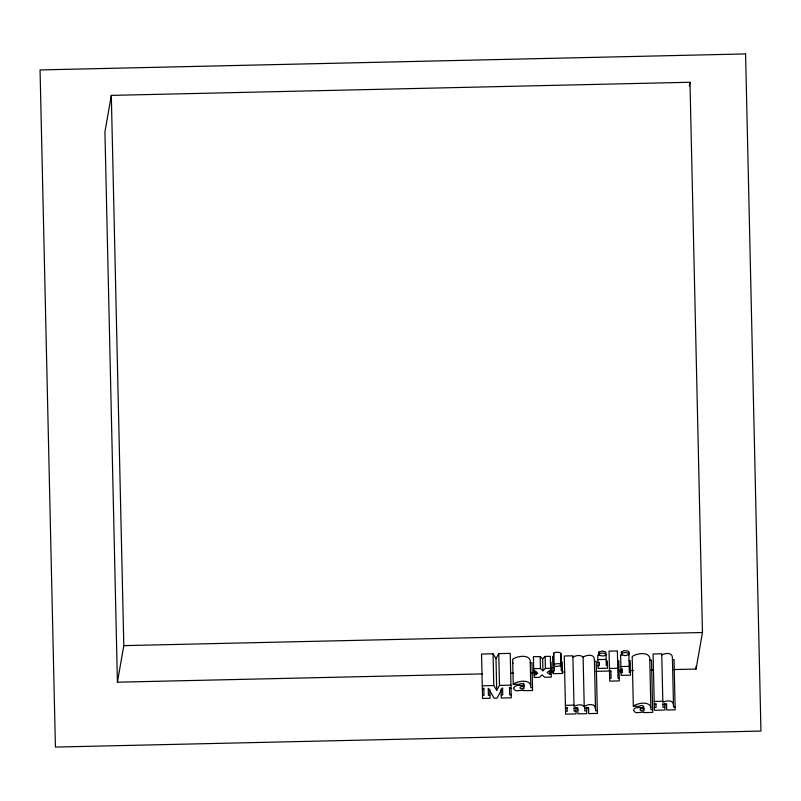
<?xml version="1.0" encoding="UTF-8"?>
<svg xmlns="http://www.w3.org/2000/svg" width="801" height="801" viewBox="0 0 801 801"><rect width="100%" height="100%" fill="white"/><g stroke="black" fill="none" stroke-linecap="round" stroke-linejoin="round"><path stroke-width="1.2" d="M512.88 663.408L512.98 662.817M673.571 669.566L696.069 669.055L702.457 632.51L689.971 82.263L111.319 95.389L104.931 131.945L117.417 682.192L482.352 673.911M117.417 682.192L123.805 645.636L111.319 95.389M689.331 85.917L689.971 82.263M560.89 653.566L560.91 665.681L555.984 666.612L553.641 665.21L553.641 653.095L555.684 652.214L559.869 652.465L560.89 653.566L561.251 670.727L562.412 670.697M560.91 665.681L560.89 664.419L558.938 663.608L554.723 664.029L553.641 665.21M606.077 654.537L603.864 656.049L598.848 655.398L598.778 652.074L602.312 651.043L605.766 651.934L606.077 654.537L605.045 653.436L602.352 653.035L599.649 653.536L598.557 654.717M628.865 652.024L628.665 654.667L625.231 655.669L621.676 654.878L621.346 652.204L623.659 650.672L627.834 650.923L628.865 652.024L628.665 654.667M621.396 654.197L622.477 653.015L625.191 652.515L627.884 652.915L628.905 654.017M498.763 653.646L499.484 685.406L496.71 690.362L495.989 658.612L498.763 653.646L510.217 653.386L511.268 697.811L501.296 698.041L501.086 688.9M523.854 685.436L523.333 683.974L521.181 683.523L518.648 684.424L513.231 684.184C517.286 681.12 528.76 678.998 530.763 685.185M649.791 660.124L651.493 660.084L652.685 712.419L644.064 712.62L644.054 712.019L636.815 712.74L635.023 712.169L633.541 710.257C634.342 705.07 643.954 709.666 643.744 706.232L641.281 705.461L638.747 706.362L633.321 706.122C637.386 703.068 648.86 700.945 650.863 707.133M550.617 668.274L545.391 668.384L542.928 670.827L542.657 658.873L545.121 656.44L550.347 656.319L550.677 671.048L548.805 671.088L547.123 672.419L549.696 674.352L551.228 674.322M534.127 674.702L535.799 674.672L537.731 673.21L535.348 671.398L533.746 671.438L533.416 656.7L540.164 656.55L542.657 658.873M595.503 708.695C595.423 702.938 587.503 704.209 584.229 706.452L583.108 657.14C586.382 654.898 594.302 653.626 594.392 659.383L595.554 710.687L597.316 710.647M572.905 657.02C575.949 655.558 580.465 654.397 583.108 657.14M661.756 654.908C665 653.145 672.139 652.064 672.399 657.341L673.521 707.053L675.103 707.013M574.077 708.505L577.05 707.964L577.861 710.087M584.73 708.264L587.744 707.724L588.615 709.826M662.888 704.51L665.691 704.079L666.592 706.061M123.805 645.636L702.457 632.51M495.989 658.612L493.056 653.776L481.531 654.037L482.582 698.462L489.982 698.302L489.781 689.16M600.139 655.188L597.776 655.238L598.077 668.434L607.508 668.224L607.348 661.085L606.197 661.105M597.876 659.603L606.157 659.413M530.252 662.838L531.964 662.797L532.585 690.482L523.974 690.672L523.954 690.072L516.725 690.792L514.933 690.222L513.441 688.319C514.793 684.455 520.62 685.326 523.864 685.696L523.804 683.213M561.06 662.137L562.212 662.107L562.472 673.481L553.03 673.691L552.64 656.269M594.432 661.376L596.194 661.336L597.376 713.431L588.705 713.621L588.565 707.463M617.601 660.855L618.823 660.825L619.283 680.91L609.731 681.13L609.05 651.143L617.371 650.963L617.992 678.157L619.213 678.137M629.035 660.595L630.187 660.565L630.517 675.173L621.075 675.383L620.605 654.717M672.45 659.603L674.031 659.573L675.173 709.796L666.682 709.986L666.532 703.739M597.936 662.377L599.308 662.347L599.388 665.621L598.007 665.661M607.448 665.441L606.297 665.471L606.057 655.048M552.9 667.633L554.272 667.603M620.875 666.552L629.165 666.362M533.686 668.655L540.435 668.505L542.928 670.827M609.441 668.455L617.771 668.264M552.97 670.918L554.342 670.888L554.262 667.203M620.935 669.326L622.317 669.296M511.098 673.251L513.601 673.2M531.093 672.8L534.848 672.72M551.098 672.349L553.591 672.289M562.342 672.089L564.845 672.039M596.084 671.328L609.831 671.018M618.582 670.817L621.085 670.757M629.826 670.557L633.581 670.477M651.073 670.077L653.576 670.026M609.501 671.238L610.923 671.198M621.015 672.61L622.387 672.58L622.307 669.025M630.457 672.399L629.296 672.419L628.895 654.537M609.661 678.347L611.083 678.317L610.913 670.898M482.252 685.796L493.776 685.536L496.71 690.362M499.484 685.406L510.938 685.145M482.322 688.83L483.834 688.79M509.506 688.209L511.008 688.179M532.525 687.699L530.823 687.739L530.202 660.284C528.199 654.097 516.725 656.219 512.66 659.273L513.231 684.184M482.512 695.428L483.984 695.398L483.814 688.069M489.912 695.268L488.4 695.298L488.25 688.309L494.187 698.202L497.051 698.142L502.587 687.899L502.748 694.968L501.226 695.008M511.198 694.777L509.656 694.817L509.496 687.488M654.177 701.426L662.807 701.235M565.396 705.311L573.997 705.12M654.247 704.209L655.959 704.169M565.456 708.094L567.138 708.054M654.317 707.483L656.039 707.443L655.949 703.699M664.87 707.243L662.948 707.293L662.858 703.548M565.556 711.368L567.208 711.328L567.128 707.633M575.999 711.128L574.137 711.178L574.047 707.473M586.672 710.887L584.79 710.938L584.71 707.233M652.625 709.646L650.913 709.686L649.731 657.571C647.729 651.383 636.254 653.506 632.199 656.56L633.321 706.122M643.984 708.745L641.211 708.565L640.189 709.215L640.219 710.177L641.941 710.867L644.014 710.357L643.964 707.884M523.884 686.797L521.111 686.617L520.099 687.268L520.119 688.229L521.841 688.93L523.924 688.409L523.864 685.926M584.229 706.452C581.576 703.709 577.06 704.87 574.027 706.332L572.875 655.809L564.274 655.999L565.626 714.152L576.069 713.911L575.919 707.433M621.346 652.204L621.636 652.885M598.517 652.725L598.798 653.406M553.381 653.746L553.661 654.427M673.471 704.78C673.21 699.503 666.072 700.585 662.838 702.357L661.736 653.786L653.105 653.986L654.377 710.267L664.93 710.026L664.78 703.498M696.009 666.552L696.069 669.055M621.616 651.553L621.676 654.878M598.778 652.074L598.818 654.067M586.592 707.193L586.743 713.671L577.952 713.871L577.811 707.704M553.641 653.095L553.922 665.881M550.958 662.367L551.298 677.095L544.69 677.245L542.067 674.893L539.423 677.366L534.187 677.486L534.027 670.307M549.616 670.767L549.696 674.352M545.121 656.44L545.391 668.384M540.164 656.55L540.435 668.505M535.719 671.078L535.799 674.672M493.056 653.776L493.776 685.536M745.581 53.927L40.05 69.937L55.419 747.073L760.95 731.063L745.581 53.927"/></g></svg>
